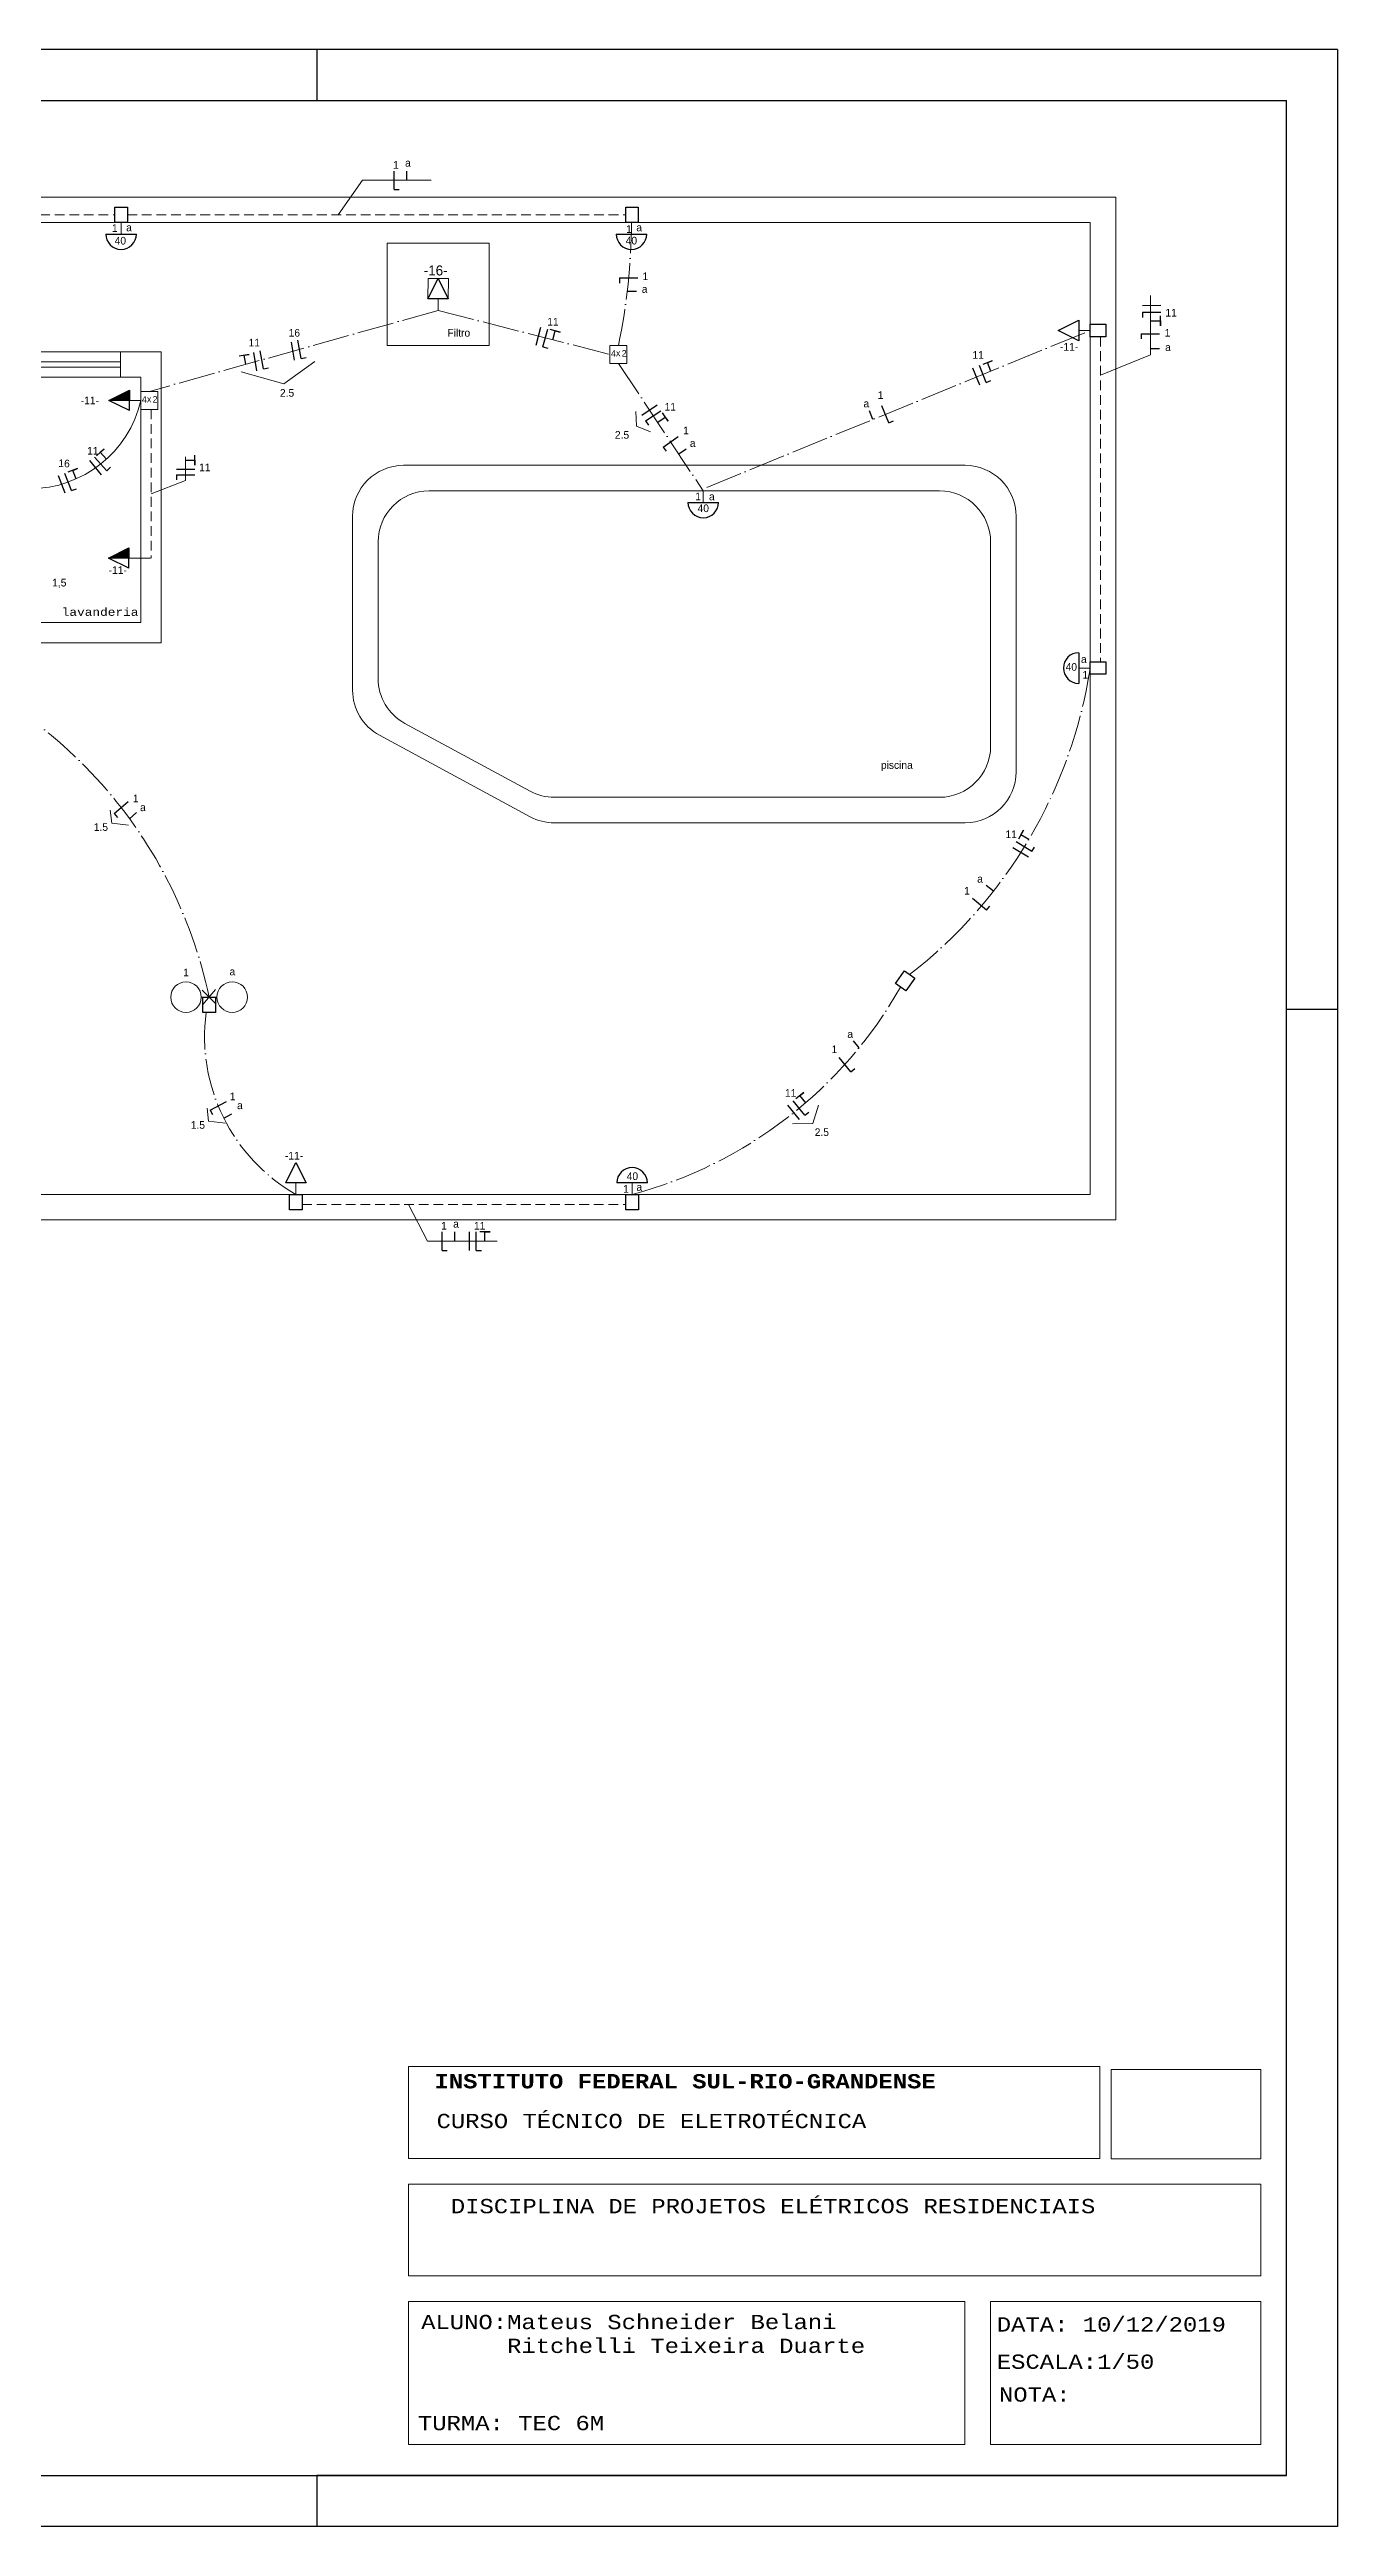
# Model space of a CAD drawing. Header units: millimetres. Extents: x -9 to 711, y 7 to 492.
# Drawn here: x 458.6 to 711, y 7.5 to 492.5 of the extents above; entities that cross this region are included whole.
import ezdxf

# ---------------------------------------------------------------- set-up
doc = ezdxf.new("R2010")
doc.units = ezdxf.units.MM
doc.header["$LTSCALE"] = 0.03
doc.linetypes.add('ACAD_ISO04W100', pattern=[30, 24, -3, 0, -3])
doc.linetypes.add('HIDDEN', pattern=[9.525, 6.35, -3.175])
doc.layers.get('0').update_dxf_attribs({"lineweight": 5})
doc.layers.add('lm', color=85, linetype='Continuous', lineweight=70)
doc.layers.add('mp', color=240, linetype='Continuous', lineweight=5)

# ---------------------------------------------------------------- blocks, each defined once
blk = doc.blocks.new('arandela')
at = {"color": 0, "ltscale": 10}
blk.add_line((0, -2.25), (0, 0), dxfattribs=at)
at = {"layer": 'mp', "color": 0, "lineweight": 30}
blk.add_line((-3, -2.25), (3, -2.25), dxfattribs=at)
blk.add_arc((0, -2.25), 3, 180, 0, dxfattribs=at)
blk = doc.blocks.new('tmedia')
at = {"layer": 'mp', "lineweight": 30}
blk.add_hatch(color=0, dxfattribs=at).paths.add_polyline_path([(2, 2.25), (0, 2.25), (0, 6.25)])
at = {"color": 0, "ltscale": 10}
blk.add_line((0, 2.25), (0, 0), dxfattribs=at)
at = {"layer": 'mp', "color": 0, "lineweight": 30}
for p, q in [((-2, 2.25), (0, 6.25)), ((0, 6.25), (2, 2.25)), ((0, 2.25), (0, 6.25)), ((-2, 2.25), (0, 2.25)), ((2, 2.25), (0, 2.25))]:
    blk.add_line(p, q, dxfattribs=at)
blk = doc.blocks.new('comando')
at = {"layer": 'mp', "color": 0, "lineweight": 30, "ltscale": 10}
blk.add_attdef('CO', (-0.49, -0.01), '', height=1.5, dxfattribs=at)
blk = doc.blocks.new('tbaixa')
at = {"color": 0, "ltscale": 10}
blk.add_line((0, 2.25), (0, 0), dxfattribs=at)
at = {"layer": 'mp', "color": 0, "lineweight": 30}
for p, q in [((-2, 2.25), (0, 6.25)), ((0, 6.25), (2, 2.25)), ((2, 2.25), (-2, 2.25))]:
    blk.add_line(p, q, dxfattribs=at)
blk = doc.blocks.new('circuito')
at = {"layer": 'mp', "color": 0, "lineweight": 30, "ltscale": 10}
blk.add_attdef('CI', (-0.33, -0.02), '', height=1.96, dxfattribs=at)
blk = doc.blocks.new('neutro')
at = {"color": 0, "lineweight": 30, "ltscale": 10}
blk.add_line((0, -1.8), (1, -1.8), dxfattribs=at)
at = {"layer": 'mp', "color": 0, "lineweight": 30}
blk.add_line((0, -1.8), (0, 1.8), dxfattribs=at)
blk = doc.blocks.new('fase')
at = {"layer": 'mp', "color": 0, "lineweight": 30}
blk.add_line((0, -1.8), (0, 1.8), dxfattribs=at)
blk = doc.blocks.new('protecao')
at = {"layer": 'mp', "color": 0, "lineweight": 30}
for p, q in [((1, 1.8), (-1, 1.8)), ((0, 0), (0, 1.8)), ((0, 1.8), (1, 1.8))]:
    blk.add_line(p, q, dxfattribs=at)
blk = doc.blocks.new('retorno')
at = {"layer": 'mp', "color": 0, "lineweight": 30}
blk.add_line((0, 0), (0, 1.8), dxfattribs=at)
blk = doc.blocks.new('caixapassagem')
at = {"layer": 'mp', "color": 0, "lineweight": 30}
blk.add_lwpolyline([(-1.23, 3.04), (1.23, 3.04), (1.23, 0), (-1.23, 0)], close=True, dxfattribs=at)

msp = doc.modelspace()

# ---------------------------------------------------------------- linework, layer by layer
at = {"layer": 'lm', "color": 0, "linetype": 'Continuous', "lineweight": 30}
for p, q in [((15.98, 482.49), (700.98, 482.49)), ((700.98, 17.49), (700.98, 482.49)), ((15.98, 17.49), (700.98, 17.49))]:
    msp.add_line(p, q, dxfattribs=at)
at = {"layer": 'mp', "color": 0, "lineweight": 30}
for p, q in [((710.98, 492.49), (0.98, 492.49)), ((510.98, 492.49), (510.98, 482.49)), ((710.98, 304.49), (700.98, 304.49)), ((700.98, 17.49), (510.98, 17.49)), ((510.98, 17.49), (510.98, 7.49)), ((710.98, 7.49), (-9.02, 7.49)), ((510.98, 7.49), (320.98, 7.49)), ((510.98, 7.49), (320.98, 7.49))]:
    msp.add_line(p, q, dxfattribs=at)
at = {"layer": 'mp', "color": 0, "linetype": 'Continuous', "lineweight": 30}
msp.add_line((710.98, 492.49), (710.98, 7.49), dxfattribs=at)
at = {"layer": 'mp', "color": 3, "ltscale": 10}
for p, q in [((515.22, 460.11), (519.98, 466.9)), ((519.98, 466.9), (533.42, 466.9)), ((532.76, 443.64), (532.81, 447.64)), ((536.81, 447.64), (532.81, 447.64)), ((536.76, 443.64), (536.81, 447.64)), ((674.34, 432.68), (674.34, 444.33)), ((664.53, 428.71), (674.34, 432.68)), ((485.31, 408.1), (485.31, 412.71)), ((478.53, 405.49), (485.31, 408.1)), ((476.43, 392.91), (478.43, 392.91)), ((488.37, 306.94), (491.45, 306.94)), ((488.53, 308.32), (491.28, 305.57)), ((488.66, 305.48), (491.16, 308.41)), ((528.95, 266.31), (532.68, 259.16)), ((532.68, 259.16), (546.36, 259.16))]:
    msp.add_line(p, q, dxfattribs=at)
at = {"layer": 'mp', "color": 0}
for p, q in [((67.53, 463.61), (628.03, 463.61)), ((67.53, 463.61), (667.53, 463.61)), ((667.53, 463.61), (667.53, 323.19)), ((297.53, 458.61), (662.53, 458.61)), ((628.25, 458.61), (627.53, 458.61)), ((627.53, 458.61), (627.53, 458.61)), ((662.53, 323.19), (662.53, 458.61)), ((524.76, 454.54), (544.76, 454.54)), ((524.76, 434.54), (524.76, 454.54)), ((544.76, 454.54), (544.76, 434.54)), ((432.53, 433.31), (472.53, 433.31)), ((472.53, 433.31), (472.53, 428.31)), ((472.53, 433.31), (480.53, 433.31)), ((480.53, 433.31), (480.53, 376.31)), ((544.76, 434.54), (524.76, 434.54)), ((432.53, 431.31), (472.53, 431.31)), ((432.53, 430.31), (472.53, 430.31)), ((472.53, 428.31), (432.53, 428.31)), ((472.53, 428.31), (476.53, 428.31)), ((476.53, 428.31), (476.53, 380.31)), ((528.02, 411.07), (638.02, 411.07)), ((533.02, 406.07), (633.02, 406.07)), ((518.02, 401.07), (518.02, 367.03)), ((648.02, 401.07), (648.02, 351.07)), ((523.02, 369.33), (523.02, 396.07)), ((643.02, 396.07), (643.02, 356.07)), ((476.53, 380.31), (476.53, 380.31)), ((476.53, 380.31), (476.53, 380.31)), ((480.53, 376.31), (445.53, 376.31)), ((552.8, 347.27), (528.27, 360.53)), ((552.8, 342.27), (523.27, 358.24)), ((633.02, 346.07), (557.55, 346.07)), ((557.55, 341.07), (638.02, 341.07)), ((662.53, 268.31), (662.53, 323.19)), ((667.53, 263.31), (667.53, 323.19)), ((467.53, 268.31), (167.53, 268.31)), ((467.53, 268.31), (662.53, 268.31)), ((167.53, 263.31), (467.53, 263.31)), ((467.53, 263.31), (667.53, 263.31)), ((528.98, 79.53), (528.98, 97.53)), ((528.98, 97.53), (664.44, 97.53)), ((664.44, 97.53), (664.44, 79.53)), ((666.67, 79.48), (666.67, 96.96)), ((666.67, 96.96), (684.54, 96.96)), ((528.98, 79.53), (664.44, 79.53)), ((684.54, 79.48), (666.67, 79.48)), ((528.98, 56.53), (528.98, 74.53)), ((528.98, 74.53), (695.98, 74.53)), ((695.98, 56.53), (695.98, 74.53)), ((528.98, 56.53), (695.98, 56.53)), ((528.98, 23.53), (528.98, 51.53)), ((528.98, 51.53), (637.98, 51.53)), ((637.98, 23.53), (637.98, 51.53)), ((642.98, 23.53), (642.98, 51.53)), ((695.98, 51.53), (642.98, 51.53)), ((695.98, 23.53), (695.98, 51.53)), ((637.98, 23.53), (528.98, 23.53)), ((695.98, 23.53), (642.98, 23.53))]:
    msp.add_line(p, q, dxfattribs=at)
at = {"layer": 'mp', "color": 3, "linetype": 'HIDDEN', "ltscale": 10}
for p, q in [((373.94, 460.11), (471.43, 460.11)), ((473.89, 460.13), (571.53, 460.13)), ((664.53, 436.25), (664.53, 372.61)), ((478.53, 422.02), (478.53, 392.91)), ((508.14, 266.31), (571.56, 266.31))]:
    msp.add_line(p, q, dxfattribs=at)
at = {"layer": 'mp', "color": 3, "linetype": 'ACAD_ISO04W100', "ltscale": 10}
for p, q in [((534.76, 441.39), (478.2, 425.55)), ((534.76, 441.39), (568.43, 432.79)), ((587.44, 406.74), (662.53, 437.47)), ((570.1, 431.03), (586.73, 406.07))]:
    msp.add_line(p, q, dxfattribs=at)
at = {"layer": 'mp', "color": 1, "ltscale": 10}
for p, q in [((496.16, 429.39), (504.57, 427.01)), ((504.57, 427.01), (510.6, 431.41)), ((573.49, 421.62), (573.61, 418.75)), ((573.61, 418.75), (576.36, 417.63)), ((470.53, 343.55), (470.82, 340.99)), ((470.82, 340.99), (474.1, 340.59)), ((489.53, 285.2), (489.82, 282.64)), ((489.82, 282.64), (493.11, 282.24)), ((604.18, 282.16), (608.17, 282.18)), ((608.17, 282.18), (609.27, 285.78))]:
    msp.add_line(p, q, dxfattribs=at)
at = {"layer": 'mp', "color": 0, "ltscale": 10}
for p, q in [((445.53, 380.31), (476.53, 380.31)), ((684.54, 96.96), (695.98, 96.96)), ((695.98, 96.96), (695.98, 79.48)), ((684.54, 79.48), (695.98, 79.48))]:
    msp.add_line(p, q, dxfattribs=at)
at = {"layer": 'mp', "color": 3, "ltscale": 10}
for points in [[(568.43, 434.56), (571.77, 434.56), (571.77, 431.03), (568.43, 431.03)], [(476.53, 425.55), (479.87, 425.55), (479.87, 422.02), (476.53, 422.02)]]:
    msp.add_lwpolyline(points, close=True, dxfattribs=at)
for centre in [(485.38, 306.94), (494.44, 306.94)]:
    msp.add_circle(centre, 2.99, dxfattribs=at)
at = {"layer": 'mp', "color": 3, "linetype": 'ACAD_ISO04W100', "ltscale": 10}
for centre, radius, start, end in [((455.16, 458.98), 117.5, 348.004, 359.8208), ((400.65, 288.04), 91.24, 11.9543, 73.3014), ((569.62, 385.72), 94.01, 307.7297, 351.2238), ((550.71, 351.29), 85.86, 284.8953, 330.4132), ((524.63, 299.21), 35.62, 172.4362, 240.162)]:
    msp.add_arc(centre, radius, start, end, dxfattribs=at)
at = {"layer": 'mp', "color": 3, "ltscale": 10}
msp.add_arc((454.77, 428.83), 22.34, 270, 346.9405, dxfattribs=at)
at = {"layer": 'mp', "color": 0}
for centre, start, end in [((528.02, 401.07), 90, 180), ((638.02, 401.07), 0, 90), ((533.02, 396.07), 90, 180), ((633.02, 396.07), 0, 90), ((533.02, 369.33), 180, 241.607), ((528.02, 367.03), 180, 241.607), ((633.02, 356.07), 270, 0), ((638.02, 351.07), 270, 0), ((557.55, 356.07), 241.607, 270), ((557.55, 351.07), 241.607, 270)]:
    msp.add_arc(centre, 10, start, end, dxfattribs=at)

# ---------------------------------------------------------------- block references
at = {"layer": 'mp', "color": 3, "linetype": 'ACAD_ISO04W100', "ltscale": 10}
for p, values in [((526.43, 469.15), {'CO': '1'}), ((528.79, 469.56), {'CO': 'a'}), ((575.3, 447.36), {'CO': '1'}), ((575.17, 444.86), {'CO': 'a'}), ((505.98, 436.28), {'CO': '16'}), ((677.61, 436.29), {'CO': '1'}), ((677.7, 433.47), {'CO': 'a'}), ((618.61, 422.43), {'CO': 'a'}), ((621.39, 424.09), {'CO': '1'}), ((583.26, 417.16), {'CO': '1'}), ((584.59, 414.67), {'CO': 'a'}), ((475.46, 345.12), {'CO': '1'}), ((476.87, 343.37), {'CO': 'a'}), ((640.88, 329.38), {'CO': 'a'}), ((638.31, 327.02), {'CO': '1'}), ((612.35, 295.98), {'CO': '1'}), ((615.44, 298.97), {'CO': 'a'}), ((494.46, 286.77), {'CO': '1'}), ((495.87, 285.02), {'CO': 'a'}), ((535.84, 261.42), {'CO': '1'}), ((538.21, 261.82), {'CO': 'a'})]:
    msp.add_blockref('comando', p, dxfattribs=at).add_auto_attribs(values)
at = {"layer": 'mp', "color": 3, "ltscale": 10}
for name, p in [('neutro', (526.14, 466.9)), ('retorno', (528.66, 466.9)), ('arandela', (472.66, 458.61)), ('arandela', (572.66, 458.61)), ('tbaixa', (534.76, 441.39)), ('arandela', (586.73, 406.07)), ('tbaixa', (506.91, 268.31)), ('neutro', (535.56, 259.16)), ('retorno', (538.07, 259.16))]:
    msp.add_blockref(name, p, dxfattribs=at)
at = {"layer": 'mp', "color": 3, "linetype": 'HIDDEN', "ltscale": 10}
for name, p in [('caixapassagem', (472.66, 458.61)), ('caixapassagem', (572.76, 458.61)), ('caixapassagem', (489.91, 303.9)), ('caixapassagem', (506.91, 265.27)), ('caixapassagem', (572.78, 265.27)), ('fase', (540.91, 259.16)), ('neutro', (542.26, 259.16)), ('protecao', (543.94, 259.16))]:
    msp.add_blockref(name, p, dxfattribs=at)
at = {"layer": 'mp', "color": 3, "ltscale": 10}
for name, p, values in [('comando', (471.36, 456.79), {'CO': '1'}), ('comando', (474.14, 456.91), {'CO': 'a'}), ('comando', (572.09, 456.6), {'CO': '1'}), ('comando', (574.1, 456.91), {'CO': 'a'}), ('comando', (471.89, 454.31), {'CO': '40'}), ('comando', (572.02, 454.33), {'CO': '40'}), ('circuito', (532.3, 448.27), {'CI': '-16-'}), ('comando', (677.75, 440.22), {'CO': '11'}), ('comando', (556.65, 438.46), {'CO': '11'}), ('comando', (498.13, 434.35), {'CO': '11'}), ('comando', (639.94, 431.94), {'CO': '11'}), ('comando', (657.1, 433.53), {'CO': '-11-'}), ('comando', (465.25, 423.04), {'CO': '-11-'}), ('comando', (579.64, 421.79), {'CO': '11'}), ('comando', (466.49, 413.18), {'CO': '11'}), ('comando', (488.44, 409.93), {'CO': '11'}), ('comando', (585.65, 404.25), {'CO': '1'}), ('comando', (586.1, 401.92), {'CO': '40'}), ('comando', (588.34, 404.23), {'CO': 'a'}), ('comando', (470.71, 389.81), {'CO': '-11-'}), ('comando', (661.22, 372.39), {'CO': 'a'}), ('comando', (658.21, 370.85), {'CO': '40'}), ('comando', (661.51, 369.31), {'CO': '1'}), ('comando', (646.41, 338.08), {'CO': '11'}), ('comando', (485.32, 311.03), {'CO': '1'}), ('comando', (494.4, 311.21), {'CO': 'a'}), ('comando', (603.22, 287.43), {'CO': '11'}), ('comando', (505.25, 275.15), {'CO': '-11-'}), ('comando', (572.22, 271.14), {'CO': '40'}), ('comando', (571.51, 268.66), {'CO': '1'}), ('comando', (574.12, 269.02), {'CO': 'a'}), ('comando', (542.29, 261.43), {'CO': '11'})]:
    msp.add_blockref(name, p, dxfattribs=at).add_auto_attribs(values)
for name, p, rotation in [('neutro', (572.13, 447.77), 270), ('retorno', (571.85, 445.18), 270), ('tbaixa', (662.53, 437.47), 90), ('tmedia', (476.53, 423.78), 89.99999999999999), ('neutro', (468.66, 411.34), 42.73038948307241), ('protecao', (469.81, 412.31), 42.73038948307241), ('protecao', (485.31, 412.08), 270.0596655056773), ('neutro', (580.33, 415.67), 304.8854241043036), ('retorno', (581.91, 413.3), 304.8854241043036), ('fase', (467.71, 410.62), 39.47892624548439), ('fase', (485.31, 410.34), 270.0596655056773), ('neutro', (485.31, 409.21), 270.0596655056773), ('tmedia', (476.43, 392.91), 90), ('arandela', (662.53, 371.38), 270), ('neutro', (640.84, 325.1), 50.93893661723313), ('retorno', (643.56, 327.68), 50.93893661723313), ('caixapassagem', (625.38, 308.9), 324.5001994231624), ('retorno', (617.3, 297.01), 38.96145235959924), ('neutro', (614.5, 293.74), 38.96145235959924), ('arandela', (572.78, 268.31), 180)]:
    msp.add_blockref(name, p, dxfattribs=dict(at, rotation=rotation))
at = {"layer": 'mp', "color": 3, "linetype": 'HIDDEN', "ltscale": 10}
for name, p, rotation in [('fase', (674.55, 442.4), 270.0876298155395), ('fase', (554.47, 436.37), 345.2181271266384), ('neutro', (555.78, 436.02), 345.2181271266384), ('protecao', (557.25, 435.65), 345.2181271266384), ('caixapassagem', (662.53, 437.47), 270), ('neutro', (674.34, 436.84), 270), ('neutro', (674.55, 441.04), 270.0876298155395), ('protecao', (674.49, 439.36), 270.0876298155395), ('protecao', (497.11, 430.85), 10.19873656170113), ('fase', (498.96, 431.36), 10.19873656170113), ('neutro', (500.26, 431.73), 10.19873656170113), ('fase', (506.34, 433.43), 10.19873656170113), ('neutro', (507.63, 433.79), 10.19873656170113), ('retorno', (674.34, 433.94), 270), ('fase', (640.22, 428.45), 21.73814010769631), ('neutro', (641.48, 428.95), 21.73814010769631), ('protecao', (643.06, 429.51), 21.73814010769631), ('fase', (576.18, 421.89), 303.8562791122131), ('neutro', (576.93, 420.77), 303.8562791122131), ('protecao', (577.79, 419.52), 303.8562791122131), ('fase', (461.05, 407.31), 21.43934957569075), ('neutro', (462.31, 407.8), 21.43934957569075), ('protecao', (463.84, 408.41), 21.43934957569075), ('caixapassagem', (662.53, 371.38), 270), ('protecao', (650.51, 337.81), 58.63509358734002), ('fase', (648.88, 335.26), 58.63509358734002), ('neutro', (649.59, 336.41), 58.63509358734002), ('neutro', (605.48, 285.2), 38.74927339699141), ('protecao', (606.79, 286.25), 38.74927339699141), ('fase', (604.43, 284.36), 38.74927339699141)]:
    msp.add_blockref(name, p, dxfattribs=dict(at, rotation=rotation))
at = {"layer": 'mp', "color": 3, "ltscale": 10, "xscale": 0.8535032528628305, "yscale": 0.8535032528628305, "zscale": 0.8535032528628305}
for p, values in [((569.06, 432.35), {'CO': '4'}), ((570.04, 432.43), {'CO': 'x'}), ((571.17, 432.37), {'CO': '2'}), ((477.16, 423.34), {'CO': '4'}), ((478.14, 423.42), {'CO': 'x'}), ((479.27, 423.36), {'CO': '2'})]:
    msp.add_blockref('comando', p, dxfattribs=at).add_auto_attribs(values)
at = {"layer": 'mp', "color": 1, "ltscale": 10}
for p, values in [((504.28, 424.52), {'CO': '2.5'}), ((569.9, 416.3), {'CO': '2.5'}), ((459.65, 387.36), {'CO': '1,5'}), ((467.8, 339.51), {'CO': '1.5'}), ((486.8, 281.17), {'CO': '1.5'}), ((609.05, 279.76), {'CO': '2.5'})]:
    msp.add_blockref('comando', p, dxfattribs=at).add_auto_attribs(values)
at = {"layer": 'mp', "color": 3, "linetype": 'ACAD_ISO04W100', "ltscale": 10}
for name, p, rotation in [('neutro', (622.37, 421.04), 22.26123352679143), ('retorno', (619.96, 420.05), 22.26123352679143), ('neutro', (472.67, 344.06), 311.2399963369518), ('retorno', (474.31, 341.88), 311.2399963369518), ('neutro', (491.69, 285.66), 297.4234845434694), ('retorno', (492.78, 283.27), 297.4234845434694)]:
    msp.add_blockref(name, p, dxfattribs=dict(at, rotation=rotation))
at = {"layer": 'mp', "color": 3, "linetype": 'ACAD_ISO04W100', "ltscale": 10, "rotation": 356.748536762412}
msp.add_blockref('comando', (460.84, 410.75), dxfattribs=at).add_auto_attribs({'CO': '16'})

# ---------------------------------------------------------------- texts
at = {"layer": 'mp', "color": 0, "attachment_point": 1}
for s, insert, char_height, width in [('Filtro', (536.6, 437.77), 1.5, 6.5885), ('{\\fCourier New|b0|i0|c0|p49;lavanderia}', (461.03, 383.1), 1.5, 15.4377), ('piscina', (621.53, 353.14), 1.5, 44.4078), ('{\\fCourier New|b1|i0|c0|p49; INSTITUTO FEDERAL SUL-RIO-GRANDENSE}', (531.25, 96.07), 2.8, 141.757), ('{\\fCourier New|b0|i0|c0|p49;CURSO TÉCNICO DE ELETROTÉCNICA}', (534.47, 88.28), 2.8, 133.178), ('{\\fCourier New|b0|i0|c0|p49;DISCIPLINA DE PROJETOS ELÉTRICOS RESIDENCIAIS}', (537.27, 71.61), 2.8, 163.665), ('{\\fCourier New|b0|i0|c0|p49;ALUNO:Mateus Schneider Belani \\P      Ritchelli Teixeira Duarte}', (531.45, 48.92), 2.8, 101.0172), ('{\\fCourier New|b0|i0|c0|p49;DATA: 10/12/2019 }', (644.23, 48.45), 2.8, 49.3987), ('{\\fCourier New|b0|i0|c0|p49;ESCALA:1/50}', (644.23, 41.15), 2.8, 16.753), ('{\\fCourier New|b0|i0|c0|p49;NOTA:}', (644.66, 34.72), 2.8, 22.337), ('{\\fCourier New|b0|i0|c0|p49;TURMA: TEC 6M}', (530.82, 29.14), 2.8, 38.6617)]:
    msp.add_mtext(s, dxfattribs=dict(at, insert=insert, char_height=char_height, width=width))

doc.saveas('drawing.dxf')
